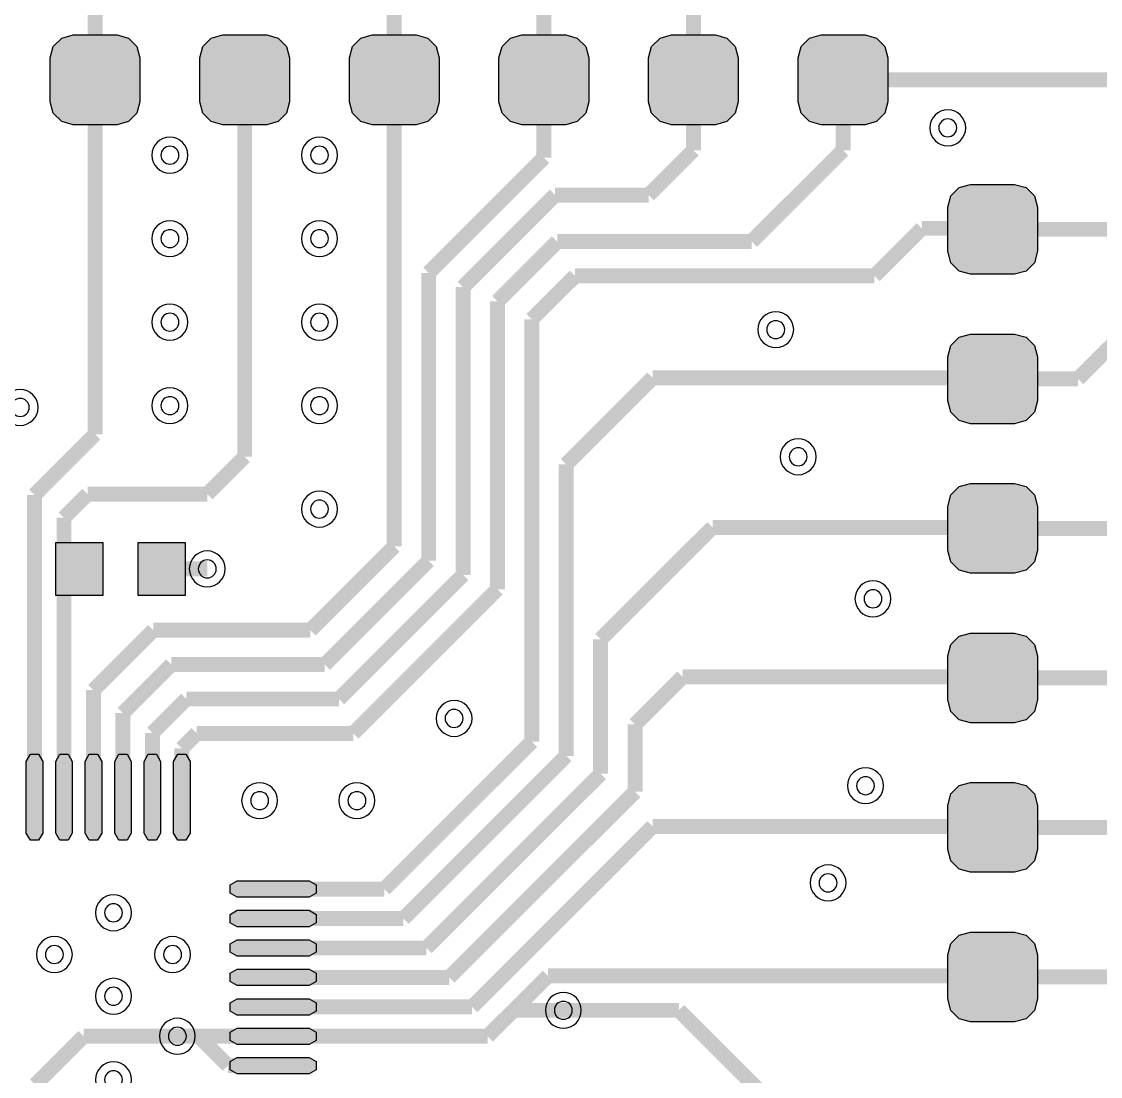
# Model space of a CAD drawing. Header units: millimetres. Extents: x -2 to 166, y 0 to 101.
# Drawn here: x 110.39 to 128.7, y 50.05 to 67.97 of the extents above; entities that cross this region are included whole.
import ezdxf

# ---------------------------------------------------------------- set-up
doc = ezdxf.new("R2010")
doc.units = ezdxf.units.MM
doc.header["$MEASUREMENT"] = 0
for name, color, linetype, true_color in [('Bottom-Layer', 7, 'Continuous', 0x0000ff), ('Hole-Layer', 7, 'Continuous', 0x222222), ('Multi-Layer', 7, 'Continuous', 0xc0c0c0), ('Top-Layer', 7, 'Continuous', 0xff0000)]:
    doc.layers.add(name, color=color, linetype=linetype, true_color=true_color)

msp = doc.modelspace()

# ---------------------------------------------------------------- hatches: boundary and pattern name
at = {"layer": 'Bottom-Layer'}
for points in [[(112.395, 67.356), (112.395, 66.609), (112.343, 66.414), (112.201, 66.272), (112.007, 66.22), (111.26, 66.22), (111.066, 66.272), (110.923, 66.414), (110.871, 66.609), (110.871, 67.356), (110.923, 67.55), (111.066, 67.692), (111.26, 67.744), (112.007, 67.744), (112.201, 67.692), (112.343, 67.55)], [(114.935, 67.356), (114.935, 66.609), (114.883, 66.414), (114.741, 66.272), (114.547, 66.22), (113.8, 66.22), (113.606, 66.272), (113.463, 66.414), (113.411, 66.609), (113.411, 67.356), (113.463, 67.55), (113.606, 67.692), (113.8, 67.744), (114.547, 67.744), (114.741, 67.692), (114.883, 67.55)], [(117.475, 67.356), (117.475, 66.609), (117.423, 66.414), (117.281, 66.272), (117.087, 66.22), (116.34, 66.22), (116.146, 66.272), (116.003, 66.414), (115.951, 66.609), (115.951, 67.356), (116.003, 67.55), (116.146, 67.692), (116.34, 67.744), (117.087, 67.744), (117.281, 67.692), (117.423, 67.55)], [(120.015, 67.356), (120.015, 66.609), (119.963, 66.414), (119.821, 66.272), (119.627, 66.22), (118.88, 66.22), (118.686, 66.272), (118.543, 66.414), (118.491, 66.609), (118.491, 67.356), (118.543, 67.55), (118.686, 67.692), (118.88, 67.744), (119.627, 67.744), (119.821, 67.692), (119.963, 67.55)], [(122.555, 67.356), (122.555, 66.609), (122.503, 66.414), (122.361, 66.272), (122.167, 66.22), (121.42, 66.22), (121.226, 66.272), (121.083, 66.414), (121.031, 66.609), (121.031, 67.356), (121.083, 67.55), (121.226, 67.692), (121.42, 67.744), (122.167, 67.744), (122.361, 67.692), (122.503, 67.55)], [(125.095, 67.356), (125.095, 66.609), (125.043, 66.414), (124.901, 66.272), (124.707, 66.22), (123.96, 66.22), (123.766, 66.272), (123.623, 66.414), (123.571, 66.609), (123.571, 67.356), (123.623, 67.55), (123.766, 67.692), (123.96, 67.744), (124.707, 67.744), (124.901, 67.692), (125.043, 67.55)], [(127.247, 63.68), (126.5, 63.68), (126.306, 63.732), (126.163, 63.874), (126.111, 64.069), (126.111, 64.816), (126.163, 65.01), (126.306, 65.152), (126.5, 65.204), (127.247, 65.204), (127.441, 65.152), (127.583, 65.01), (127.635, 64.816), (127.635, 64.069), (127.583, 63.874), (127.441, 63.732)], [(127.247, 61.14), (126.5, 61.14), (126.306, 61.192), (126.163, 61.334), (126.111, 61.529), (126.111, 62.276), (126.163, 62.47), (126.306, 62.612), (126.5, 62.664), (127.247, 62.664), (127.441, 62.612), (127.583, 62.47), (127.635, 62.276), (127.635, 61.529), (127.583, 61.334), (127.441, 61.192)], [(127.247, 58.6), (126.5, 58.6), (126.306, 58.652), (126.163, 58.794), (126.111, 58.989), (126.111, 59.736), (126.163, 59.93), (126.306, 60.072), (126.5, 60.124), (127.247, 60.124), (127.441, 60.072), (127.583, 59.93), (127.635, 59.736), (127.635, 58.989), (127.583, 58.794), (127.441, 58.652)], [(127.247, 56.06), (126.5, 56.06), (126.306, 56.112), (126.163, 56.254), (126.111, 56.449), (126.111, 57.196), (126.163, 57.39), (126.306, 57.532), (126.5, 57.584), (127.247, 57.584), (127.441, 57.532), (127.583, 57.39), (127.635, 57.196), (127.635, 56.449), (127.583, 56.254), (127.441, 56.112)], [(127.247, 53.52), (126.5, 53.52), (126.306, 53.572), (126.163, 53.714), (126.111, 53.909), (126.111, 54.656), (126.163, 54.85), (126.306, 54.992), (126.5, 55.044), (127.247, 55.044), (127.441, 54.992), (127.583, 54.85), (127.635, 54.656), (127.635, 53.909), (127.583, 53.714), (127.441, 53.572)], [(127.247, 50.98), (126.5, 50.98), (126.306, 51.032), (126.163, 51.174), (126.111, 51.369), (126.111, 52.116), (126.163, 52.31), (126.306, 52.452), (126.5, 52.504), (127.247, 52.504), (127.441, 52.452), (127.583, 52.31), (127.635, 52.116), (127.635, 51.369), (127.583, 51.174), (127.441, 51.032)]]:
    msp.add_hatch(color=256, dxfattribs=at).paths.add_polyline_path(points)
at = {"layer": 'Hole-Layer'}
for points in [[(111.108, 66.982, 1), (112.158, 66.982, 1)], [(111.108, 66.982, 1), (112.158, 66.982, 1)], [(113.648, 66.982, 1), (114.698, 66.982, 1)], [(113.648, 66.982, 1), (114.698, 66.982, 1)], [(116.188, 66.982, 1), (117.238, 66.982, 1)], [(116.188, 66.982, 1), (117.238, 66.982, 1)], [(118.728, 66.982, 1), (119.778, 66.982, 1)], [(118.728, 66.982, 1), (119.778, 66.982, 1)], [(121.268, 66.982, 1), (122.318, 66.982, 1)], [(121.268, 66.982, 1), (122.318, 66.982, 1)], [(123.808, 66.982, 1), (124.858, 66.982, 1)], [(123.808, 66.982, 1), (124.858, 66.982, 1)], [(126.348, 64.442, 1), (127.398, 64.442, 1)], [(126.348, 64.442, 1), (127.398, 64.442, 1)], [(126.348, 61.902, 1), (127.398, 61.902, 1)], [(126.348, 61.902, 1), (127.398, 61.902, 1)], [(126.348, 59.362, 1), (127.398, 59.362, 1)], [(126.348, 59.362, 1), (127.398, 59.362, 1)], [(126.348, 56.822, 1), (127.398, 56.822, 1)], [(126.348, 56.822, 1), (127.398, 56.822, 1)], [(126.348, 54.282, 1), (127.398, 54.282, 1)], [(126.348, 54.282, 1), (127.398, 54.282, 1)], [(126.348, 51.742, 1), (127.398, 51.742, 1)], [(126.348, 51.742, 1), (127.398, 51.742, 1)]]:
    msp.add_hatch(color=256, dxfattribs=at).paths.add_polyline_path(points)
at = {"layer": 'Multi-Layer'}
for points in [[(112.395, 67.356), (112.395, 66.609), (112.343, 66.414), (112.201, 66.272), (112.007, 66.22), (111.26, 66.22), (111.066, 66.272), (110.923, 66.414), (110.871, 66.609), (110.871, 67.356), (110.923, 67.55), (111.066, 67.692), (111.26, 67.744), (112.007, 67.744), (112.201, 67.692), (112.343, 67.55)], [(112.395, 67.356), (112.395, 66.609), (112.343, 66.414), (112.201, 66.272), (112.007, 66.22), (111.26, 66.22), (111.066, 66.272), (110.923, 66.414), (110.871, 66.609), (110.871, 67.356), (110.923, 67.55), (111.066, 67.692), (111.26, 67.744), (112.007, 67.744), (112.201, 67.692), (112.343, 67.55)], [(112.395, 67.356), (112.395, 66.609), (112.343, 66.414), (112.201, 66.272), (112.007, 66.22), (111.26, 66.22), (111.066, 66.272), (110.923, 66.414), (110.871, 66.609), (110.871, 67.356), (110.923, 67.55), (111.066, 67.692), (111.26, 67.744), (112.007, 67.744), (112.201, 67.692), (112.343, 67.55)], [(114.935, 67.356), (114.935, 66.609), (114.883, 66.414), (114.741, 66.272), (114.547, 66.22), (113.8, 66.22), (113.606, 66.272), (113.463, 66.414), (113.411, 66.609), (113.411, 67.356), (113.463, 67.55), (113.606, 67.692), (113.8, 67.744), (114.547, 67.744), (114.741, 67.692), (114.883, 67.55)], [(114.935, 67.356), (114.935, 66.609), (114.883, 66.414), (114.741, 66.272), (114.547, 66.22), (113.8, 66.22), (113.606, 66.272), (113.463, 66.414), (113.411, 66.609), (113.411, 67.356), (113.463, 67.55), (113.606, 67.692), (113.8, 67.744), (114.547, 67.744), (114.741, 67.692), (114.883, 67.55)], [(114.935, 67.356), (114.935, 66.609), (114.883, 66.414), (114.741, 66.272), (114.547, 66.22), (113.8, 66.22), (113.606, 66.272), (113.463, 66.414), (113.411, 66.609), (113.411, 67.356), (113.463, 67.55), (113.606, 67.692), (113.8, 67.744), (114.547, 67.744), (114.741, 67.692), (114.883, 67.55)], [(117.475, 67.356), (117.475, 66.609), (117.423, 66.414), (117.281, 66.272), (117.087, 66.22), (116.34, 66.22), (116.146, 66.272), (116.003, 66.414), (115.951, 66.609), (115.951, 67.356), (116.003, 67.55), (116.146, 67.692), (116.34, 67.744), (117.087, 67.744), (117.281, 67.692), (117.423, 67.55)], [(117.475, 67.356), (117.475, 66.609), (117.423, 66.414), (117.281, 66.272), (117.087, 66.22), (116.34, 66.22), (116.146, 66.272), (116.003, 66.414), (115.951, 66.609), (115.951, 67.356), (116.003, 67.55), (116.146, 67.692), (116.34, 67.744), (117.087, 67.744), (117.281, 67.692), (117.423, 67.55)], [(117.475, 67.356), (117.475, 66.609), (117.423, 66.414), (117.281, 66.272), (117.087, 66.22), (116.34, 66.22), (116.146, 66.272), (116.003, 66.414), (115.951, 66.609), (115.951, 67.356), (116.003, 67.55), (116.146, 67.692), (116.34, 67.744), (117.087, 67.744), (117.281, 67.692), (117.423, 67.55)], [(120.015, 67.356), (120.015, 66.609), (119.963, 66.414), (119.821, 66.272), (119.627, 66.22), (118.88, 66.22), (118.686, 66.272), (118.543, 66.414), (118.491, 66.609), (118.491, 67.356), (118.543, 67.55), (118.686, 67.692), (118.88, 67.744), (119.627, 67.744), (119.821, 67.692), (119.963, 67.55)], [(120.015, 67.356), (120.015, 66.609), (119.963, 66.414), (119.821, 66.272), (119.627, 66.22), (118.88, 66.22), (118.686, 66.272), (118.543, 66.414), (118.491, 66.609), (118.491, 67.356), (118.543, 67.55), (118.686, 67.692), (118.88, 67.744), (119.627, 67.744), (119.821, 67.692), (119.963, 67.55)], [(120.015, 67.356), (120.015, 66.609), (119.963, 66.414), (119.821, 66.272), (119.627, 66.22), (118.88, 66.22), (118.686, 66.272), (118.543, 66.414), (118.491, 66.609), (118.491, 67.356), (118.543, 67.55), (118.686, 67.692), (118.88, 67.744), (119.627, 67.744), (119.821, 67.692), (119.963, 67.55)], [(122.555, 67.356), (122.555, 66.609), (122.503, 66.414), (122.361, 66.272), (122.167, 66.22), (121.42, 66.22), (121.226, 66.272), (121.083, 66.414), (121.031, 66.609), (121.031, 67.356), (121.083, 67.55), (121.226, 67.692), (121.42, 67.744), (122.167, 67.744), (122.361, 67.692), (122.503, 67.55)], [(122.555, 67.356), (122.555, 66.609), (122.503, 66.414), (122.361, 66.272), (122.167, 66.22), (121.42, 66.22), (121.226, 66.272), (121.083, 66.414), (121.031, 66.609), (121.031, 67.356), (121.083, 67.55), (121.226, 67.692), (121.42, 67.744), (122.167, 67.744), (122.361, 67.692), (122.503, 67.55)], [(122.555, 67.356), (122.555, 66.609), (122.503, 66.414), (122.361, 66.272), (122.167, 66.22), (121.42, 66.22), (121.226, 66.272), (121.083, 66.414), (121.031, 66.609), (121.031, 67.356), (121.083, 67.55), (121.226, 67.692), (121.42, 67.744), (122.167, 67.744), (122.361, 67.692), (122.503, 67.55)], [(125.095, 67.356), (125.095, 66.609), (125.043, 66.414), (124.901, 66.272), (124.707, 66.22), (123.96, 66.22), (123.766, 66.272), (123.623, 66.414), (123.571, 66.609), (123.571, 67.356), (123.623, 67.55), (123.766, 67.692), (123.96, 67.744), (124.707, 67.744), (124.901, 67.692), (125.043, 67.55)], [(125.095, 67.356), (125.095, 66.609), (125.043, 66.414), (124.901, 66.272), (124.707, 66.22), (123.96, 66.22), (123.766, 66.272), (123.623, 66.414), (123.571, 66.609), (123.571, 67.356), (123.623, 67.55), (123.766, 67.692), (123.96, 67.744), (124.707, 67.744), (124.901, 67.692), (125.043, 67.55)], [(125.095, 67.356), (125.095, 66.609), (125.043, 66.414), (124.901, 66.272), (124.707, 66.22), (123.96, 66.22), (123.766, 66.272), (123.623, 66.414), (123.571, 66.609), (123.571, 67.356), (123.623, 67.55), (123.766, 67.692), (123.96, 67.744), (124.707, 67.744), (124.901, 67.692), (125.043, 67.55)], [(127.247, 63.68), (126.5, 63.68), (126.306, 63.732), (126.163, 63.874), (126.111, 64.069), (126.111, 64.816), (126.163, 65.01), (126.306, 65.152), (126.5, 65.204), (127.247, 65.204), (127.441, 65.152), (127.583, 65.01), (127.635, 64.816), (127.635, 64.069), (127.583, 63.874), (127.441, 63.732)], [(127.247, 63.68), (126.5, 63.68), (126.306, 63.732), (126.163, 63.874), (126.111, 64.069), (126.111, 64.816), (126.163, 65.01), (126.306, 65.152), (126.5, 65.204), (127.247, 65.204), (127.441, 65.152), (127.583, 65.01), (127.635, 64.816), (127.635, 64.069), (127.583, 63.874), (127.441, 63.732)], [(127.247, 63.68), (126.5, 63.68), (126.306, 63.732), (126.163, 63.874), (126.111, 64.069), (126.111, 64.816), (126.163, 65.01), (126.306, 65.152), (126.5, 65.204), (127.247, 65.204), (127.441, 65.152), (127.583, 65.01), (127.635, 64.816), (127.635, 64.069), (127.583, 63.874), (127.441, 63.732)], [(127.247, 61.14), (126.5, 61.14), (126.306, 61.192), (126.163, 61.334), (126.111, 61.529), (126.111, 62.276), (126.163, 62.47), (126.306, 62.612), (126.5, 62.664), (127.247, 62.664), (127.441, 62.612), (127.583, 62.47), (127.635, 62.276), (127.635, 61.529), (127.583, 61.334), (127.441, 61.192)], [(127.247, 61.14), (126.5, 61.14), (126.306, 61.192), (126.163, 61.334), (126.111, 61.529), (126.111, 62.276), (126.163, 62.47), (126.306, 62.612), (126.5, 62.664), (127.247, 62.664), (127.441, 62.612), (127.583, 62.47), (127.635, 62.276), (127.635, 61.529), (127.583, 61.334), (127.441, 61.192)], [(127.247, 61.14), (126.5, 61.14), (126.306, 61.192), (126.163, 61.334), (126.111, 61.529), (126.111, 62.276), (126.163, 62.47), (126.306, 62.612), (126.5, 62.664), (127.247, 62.664), (127.441, 62.612), (127.583, 62.47), (127.635, 62.276), (127.635, 61.529), (127.583, 61.334), (127.441, 61.192)], [(127.247, 58.6), (126.5, 58.6), (126.306, 58.652), (126.163, 58.794), (126.111, 58.989), (126.111, 59.736), (126.163, 59.93), (126.306, 60.072), (126.5, 60.124), (127.247, 60.124), (127.441, 60.072), (127.583, 59.93), (127.635, 59.736), (127.635, 58.989), (127.583, 58.794), (127.441, 58.652)], [(127.247, 58.6), (126.5, 58.6), (126.306, 58.652), (126.163, 58.794), (126.111, 58.989), (126.111, 59.736), (126.163, 59.93), (126.306, 60.072), (126.5, 60.124), (127.247, 60.124), (127.441, 60.072), (127.583, 59.93), (127.635, 59.736), (127.635, 58.989), (127.583, 58.794), (127.441, 58.652)], [(127.247, 58.6), (126.5, 58.6), (126.306, 58.652), (126.163, 58.794), (126.111, 58.989), (126.111, 59.736), (126.163, 59.93), (126.306, 60.072), (126.5, 60.124), (127.247, 60.124), (127.441, 60.072), (127.583, 59.93), (127.635, 59.736), (127.635, 58.989), (127.583, 58.794), (127.441, 58.652)], [(127.247, 56.06), (126.5, 56.06), (126.306, 56.112), (126.163, 56.254), (126.111, 56.449), (126.111, 57.196), (126.163, 57.39), (126.306, 57.532), (126.5, 57.584), (127.247, 57.584), (127.441, 57.532), (127.583, 57.39), (127.635, 57.196), (127.635, 56.449), (127.583, 56.254), (127.441, 56.112)], [(127.247, 56.06), (126.5, 56.06), (126.306, 56.112), (126.163, 56.254), (126.111, 56.449), (126.111, 57.196), (126.163, 57.39), (126.306, 57.532), (126.5, 57.584), (127.247, 57.584), (127.441, 57.532), (127.583, 57.39), (127.635, 57.196), (127.635, 56.449), (127.583, 56.254), (127.441, 56.112)], [(127.247, 56.06), (126.5, 56.06), (126.306, 56.112), (126.163, 56.254), (126.111, 56.449), (126.111, 57.196), (126.163, 57.39), (126.306, 57.532), (126.5, 57.584), (127.247, 57.584), (127.441, 57.532), (127.583, 57.39), (127.635, 57.196), (127.635, 56.449), (127.583, 56.254), (127.441, 56.112)], [(127.247, 53.52), (126.5, 53.52), (126.306, 53.572), (126.163, 53.714), (126.111, 53.909), (126.111, 54.656), (126.163, 54.85), (126.306, 54.992), (126.5, 55.044), (127.247, 55.044), (127.441, 54.992), (127.583, 54.85), (127.635, 54.656), (127.635, 53.909), (127.583, 53.714), (127.441, 53.572)], [(127.247, 53.52), (126.5, 53.52), (126.306, 53.572), (126.163, 53.714), (126.111, 53.909), (126.111, 54.656), (126.163, 54.85), (126.306, 54.992), (126.5, 55.044), (127.247, 55.044), (127.441, 54.992), (127.583, 54.85), (127.635, 54.656), (127.635, 53.909), (127.583, 53.714), (127.441, 53.572)], [(127.247, 53.52), (126.5, 53.52), (126.306, 53.572), (126.163, 53.714), (126.111, 53.909), (126.111, 54.656), (126.163, 54.85), (126.306, 54.992), (126.5, 55.044), (127.247, 55.044), (127.441, 54.992), (127.583, 54.85), (127.635, 54.656), (127.635, 53.909), (127.583, 53.714), (127.441, 53.572)], [(127.247, 50.98), (126.5, 50.98), (126.306, 51.032), (126.163, 51.174), (126.111, 51.369), (126.111, 52.116), (126.163, 52.31), (126.306, 52.452), (126.5, 52.504), (127.247, 52.504), (127.441, 52.452), (127.583, 52.31), (127.635, 52.116), (127.635, 51.369), (127.583, 51.174), (127.441, 51.032)], [(127.247, 50.98), (126.5, 50.98), (126.306, 51.032), (126.163, 51.174), (126.111, 51.369), (126.111, 52.116), (126.163, 52.31), (126.306, 52.452), (126.5, 52.504), (127.247, 52.504), (127.441, 52.452), (127.583, 52.31), (127.635, 52.116), (127.635, 51.369), (127.583, 51.174), (127.441, 51.032)], [(127.247, 50.98), (126.5, 50.98), (126.306, 51.032), (126.163, 51.174), (126.111, 51.369), (126.111, 52.116), (126.163, 52.31), (126.306, 52.452), (126.5, 52.504), (127.247, 52.504), (127.441, 52.452), (127.583, 52.31), (127.635, 52.116), (127.635, 51.369), (127.583, 51.174), (127.441, 51.032)]]:
    msp.add_hatch(color=256, dxfattribs=at).paths.add_polyline_path(points)
at = {"layer": 'Top-Layer'}
for points in [[(112.395, 67.356), (112.395, 66.609), (112.343, 66.414), (112.201, 66.272), (112.007, 66.22), (111.26, 66.22), (111.066, 66.272), (110.923, 66.414), (110.871, 66.609), (110.871, 67.356), (110.923, 67.55), (111.066, 67.692), (111.26, 67.744), (112.007, 67.744), (112.201, 67.692), (112.343, 67.55)], [(114.935, 67.356), (114.935, 66.609), (114.883, 66.414), (114.741, 66.272), (114.547, 66.22), (113.8, 66.22), (113.606, 66.272), (113.463, 66.414), (113.411, 66.609), (113.411, 67.356), (113.463, 67.55), (113.606, 67.692), (113.8, 67.744), (114.547, 67.744), (114.741, 67.692), (114.883, 67.55)], [(117.475, 67.356), (117.475, 66.609), (117.423, 66.414), (117.281, 66.272), (117.087, 66.22), (116.34, 66.22), (116.146, 66.272), (116.003, 66.414), (115.951, 66.609), (115.951, 67.356), (116.003, 67.55), (116.146, 67.692), (116.34, 67.744), (117.087, 67.744), (117.281, 67.692), (117.423, 67.55)], [(120.015, 67.356), (120.015, 66.609), (119.963, 66.414), (119.821, 66.272), (119.627, 66.22), (118.88, 66.22), (118.686, 66.272), (118.543, 66.414), (118.491, 66.609), (118.491, 67.356), (118.543, 67.55), (118.686, 67.692), (118.88, 67.744), (119.627, 67.744), (119.821, 67.692), (119.963, 67.55)], [(122.555, 67.356), (122.555, 66.609), (122.503, 66.414), (122.361, 66.272), (122.167, 66.22), (121.42, 66.22), (121.226, 66.272), (121.083, 66.414), (121.031, 66.609), (121.031, 67.356), (121.083, 67.55), (121.226, 67.692), (121.42, 67.744), (122.167, 67.744), (122.361, 67.692), (122.503, 67.55)], [(125.095, 67.356), (125.095, 66.609), (125.043, 66.414), (124.901, 66.272), (124.707, 66.22), (123.96, 66.22), (123.766, 66.272), (123.623, 66.414), (123.571, 66.609), (123.571, 67.356), (123.623, 67.55), (123.766, 67.692), (123.96, 67.744), (124.707, 67.744), (124.901, 67.692), (125.043, 67.55)], [(127.247, 63.68), (126.5, 63.68), (126.306, 63.732), (126.163, 63.874), (126.111, 64.069), (126.111, 64.816), (126.163, 65.01), (126.306, 65.152), (126.5, 65.204), (127.247, 65.204), (127.441, 65.152), (127.583, 65.01), (127.635, 64.816), (127.635, 64.069), (127.583, 63.874), (127.441, 63.732)], [(127.247, 61.14), (126.5, 61.14), (126.306, 61.192), (126.163, 61.334), (126.111, 61.529), (126.111, 62.276), (126.163, 62.47), (126.306, 62.612), (126.5, 62.664), (127.247, 62.664), (127.441, 62.612), (127.583, 62.47), (127.635, 62.276), (127.635, 61.529), (127.583, 61.334), (127.441, 61.192)], [(127.247, 58.6), (126.5, 58.6), (126.306, 58.652), (126.163, 58.794), (126.111, 58.989), (126.111, 59.736), (126.163, 59.93), (126.306, 60.072), (126.5, 60.124), (127.247, 60.124), (127.441, 60.072), (127.583, 59.93), (127.635, 59.736), (127.635, 58.989), (127.583, 58.794), (127.441, 58.652)], [(111.765, 59.124), (111.765, 58.224), (110.965, 58.224), (110.965, 59.124)], [(113.165, 59.124), (113.165, 58.224), (112.365, 58.224), (112.365, 59.124)], [(127.247, 56.06), (126.5, 56.06), (126.306, 56.112), (126.163, 56.254), (126.111, 56.449), (126.111, 57.196), (126.163, 57.39), (126.306, 57.532), (126.5, 57.584), (127.247, 57.584), (127.441, 57.532), (127.583, 57.39), (127.635, 57.196), (127.635, 56.449), (127.583, 56.254), (127.441, 56.112)], [(110.465, 55.404), (110.535, 55.525), (110.675, 55.525), (110.745, 55.404), (110.745, 54.184), (110.675, 54.063), (110.535, 54.063), (110.465, 54.184)], [(110.965, 55.404), (111.035, 55.525), (111.175, 55.525), (111.245, 55.404), (111.245, 54.184), (111.175, 54.063), (111.035, 54.063), (110.965, 54.184)], [(111.465, 55.404), (111.535, 55.525), (111.675, 55.525), (111.745, 55.404), (111.745, 54.184), (111.675, 54.063), (111.535, 54.063), (111.465, 54.184)], [(111.966, 55.404), (112.036, 55.525), (112.176, 55.525), (112.246, 55.404), (112.246, 54.184), (112.176, 54.063), (112.036, 54.063), (111.966, 54.184)], [(112.466, 55.404), (112.536, 55.525), (112.676, 55.525), (112.746, 55.404), (112.746, 54.184), (112.676, 54.063), (112.536, 54.063), (112.466, 54.184)], [(112.966, 55.404), (113.036, 55.525), (113.176, 55.525), (113.246, 55.404), (113.246, 54.184), (113.176, 54.063), (113.036, 54.063), (112.966, 54.184)], [(127.247, 53.52), (126.5, 53.52), (126.306, 53.572), (126.163, 53.714), (126.111, 53.909), (126.111, 54.656), (126.163, 54.85), (126.306, 54.992), (126.5, 55.044), (127.247, 55.044), (127.441, 54.992), (127.583, 54.85), (127.635, 54.656), (127.635, 53.909), (127.583, 53.714), (127.441, 53.572)], [(115.266, 53.375), (115.387, 53.305), (115.387, 53.165), (115.266, 53.095), (114.046, 53.095), (113.925, 53.165), (113.925, 53.305), (114.046, 53.375)], [(115.266, 52.874), (115.387, 52.804), (115.387, 52.664), (115.266, 52.594), (114.046, 52.594), (113.925, 52.664), (113.925, 52.804), (114.046, 52.874)], [(127.247, 50.98), (126.5, 50.98), (126.306, 51.032), (126.163, 51.174), (126.111, 51.369), (126.111, 52.116), (126.163, 52.31), (126.306, 52.452), (126.5, 52.504), (127.247, 52.504), (127.441, 52.452), (127.583, 52.31), (127.635, 52.116), (127.635, 51.369), (127.583, 51.174), (127.441, 51.032)], [(115.266, 52.374), (115.387, 52.304), (115.387, 52.164), (115.266, 52.094), (114.046, 52.094), (113.925, 52.164), (113.925, 52.304), (114.046, 52.374)], [(115.266, 51.874), (115.387, 51.804), (115.387, 51.664), (115.266, 51.594), (114.046, 51.594), (113.925, 51.664), (113.925, 51.804), (114.046, 51.874)], [(115.266, 51.373), (115.387, 51.303), (115.387, 51.163), (115.266, 51.093), (114.046, 51.093), (113.925, 51.163), (113.925, 51.303), (114.046, 51.373)], [(115.266, 50.873), (115.387, 50.803), (115.387, 50.663), (115.266, 50.593), (114.046, 50.593), (113.925, 50.663), (113.925, 50.803), (114.046, 50.873)], [(115.266, 50.375), (115.387, 50.305), (115.387, 50.165), (115.266, 50.095), (114.046, 50.095), (113.925, 50.165), (113.925, 50.305), (114.046, 50.375)]]:
    msp.add_hatch(color=256, dxfattribs=at).paths.add_polyline_path(points)

# ---------------------------------------------------------------- linework, layer by layer
at = {"layer": 'Bottom-Layer'}
for points in [[(112.395, 67.356), (112.395, 66.609), (112.343, 66.414), (112.201, 66.272), (112.007, 66.22), (111.26, 66.22), (111.066, 66.272), (110.923, 66.414), (110.871, 66.609), (110.871, 67.356), (110.923, 67.55), (111.066, 67.692), (111.26, 67.744), (112.007, 67.744), (112.201, 67.692), (112.343, 67.55)], [(114.935, 67.356), (114.935, 66.609), (114.883, 66.414), (114.741, 66.272), (114.547, 66.22), (113.8, 66.22), (113.606, 66.272), (113.463, 66.414), (113.411, 66.609), (113.411, 67.356), (113.463, 67.55), (113.606, 67.692), (113.8, 67.744), (114.547, 67.744), (114.741, 67.692), (114.883, 67.55)], [(117.475, 67.356), (117.475, 66.609), (117.423, 66.414), (117.281, 66.272), (117.087, 66.22), (116.34, 66.22), (116.146, 66.272), (116.003, 66.414), (115.951, 66.609), (115.951, 67.356), (116.003, 67.55), (116.146, 67.692), (116.34, 67.744), (117.087, 67.744), (117.281, 67.692), (117.423, 67.55)], [(120.015, 67.356), (120.015, 66.609), (119.963, 66.414), (119.821, 66.272), (119.627, 66.22), (118.88, 66.22), (118.686, 66.272), (118.543, 66.414), (118.491, 66.609), (118.491, 67.356), (118.543, 67.55), (118.686, 67.692), (118.88, 67.744), (119.627, 67.744), (119.821, 67.692), (119.963, 67.55)], [(122.555, 67.356), (122.555, 66.609), (122.503, 66.414), (122.361, 66.272), (122.167, 66.22), (121.42, 66.22), (121.226, 66.272), (121.083, 66.414), (121.031, 66.609), (121.031, 67.356), (121.083, 67.55), (121.226, 67.692), (121.42, 67.744), (122.167, 67.744), (122.361, 67.692), (122.503, 67.55)], [(125.095, 67.356), (125.095, 66.609), (125.043, 66.414), (124.901, 66.272), (124.707, 66.22), (123.96, 66.22), (123.766, 66.272), (123.623, 66.414), (123.571, 66.609), (123.571, 67.356), (123.623, 67.55), (123.766, 67.692), (123.96, 67.744), (124.707, 67.744), (124.901, 67.692), (125.043, 67.55)], [(127.247, 63.68), (126.5, 63.68), (126.306, 63.732), (126.163, 63.874), (126.111, 64.069), (126.111, 64.816), (126.163, 65.01), (126.306, 65.152), (126.5, 65.204), (127.247, 65.204), (127.441, 65.152), (127.583, 65.01), (127.635, 64.816), (127.635, 64.069), (127.583, 63.874), (127.441, 63.732)], [(127.247, 61.14), (126.5, 61.14), (126.306, 61.192), (126.163, 61.334), (126.111, 61.529), (126.111, 62.276), (126.163, 62.47), (126.306, 62.612), (126.5, 62.664), (127.247, 62.664), (127.441, 62.612), (127.583, 62.47), (127.635, 62.276), (127.635, 61.529), (127.583, 61.334), (127.441, 61.192)], [(127.247, 58.6), (126.5, 58.6), (126.306, 58.652), (126.163, 58.794), (126.111, 58.989), (126.111, 59.736), (126.163, 59.93), (126.306, 60.072), (126.5, 60.124), (127.247, 60.124), (127.441, 60.072), (127.583, 59.93), (127.635, 59.736), (127.635, 58.989), (127.583, 58.794), (127.441, 58.652)], [(127.247, 56.06), (126.5, 56.06), (126.306, 56.112), (126.163, 56.254), (126.111, 56.449), (126.111, 57.196), (126.163, 57.39), (126.306, 57.532), (126.5, 57.584), (127.247, 57.584), (127.441, 57.532), (127.583, 57.39), (127.635, 57.196), (127.635, 56.449), (127.583, 56.254), (127.441, 56.112)], [(127.247, 53.52), (126.5, 53.52), (126.306, 53.572), (126.163, 53.714), (126.111, 53.909), (126.111, 54.656), (126.163, 54.85), (126.306, 54.992), (126.5, 55.044), (127.247, 55.044), (127.441, 54.992), (127.583, 54.85), (127.635, 54.656), (127.635, 53.909), (127.583, 53.714), (127.441, 53.572)], [(127.247, 50.98), (126.5, 50.98), (126.306, 51.032), (126.163, 51.174), (126.111, 51.369), (126.111, 52.116), (126.163, 52.31), (126.306, 52.452), (126.5, 52.504), (127.247, 52.504), (127.441, 52.452), (127.583, 52.31), (127.635, 52.116), (127.635, 51.369), (127.583, 51.174), (127.441, 51.032)]]:
    msp.add_lwpolyline(points, close=True, dxfattribs=at)
at = {"layer": 'Bottom-Layer', "const_width": 0.254}
for points in [[(124.333, 66.982), (130.911, 66.982)], [(126.873, 64.442), (131.495, 64.442)], [(118.299, 50.735), (118.739, 51.175)], [(118.739, 51.175), (119.584, 51.175)], [(111.441, 50.735), (110.617, 49.911)], [(113.03, 50.735), (111.441, 50.735)], [(113.03, 50.735), (118.299, 50.735)]]:
    msp.add_lwpolyline(points, dxfattribs=at)
at = {"layer": 'Hole-Layer'}
for points in [[(125.959, 66.167, 1), (126.264, 66.167, 1)], [(112.751, 65.702, 1), (113.056, 65.702, 1)], [(115.291, 65.702, 1), (115.596, 65.702, 1)], [(112.751, 64.284, 1), (113.056, 64.284, 1)], [(115.291, 64.284, 1), (115.596, 64.284, 1)], [(112.751, 62.865, 1), (113.056, 62.865, 1)], [(115.291, 62.865, 1), (115.596, 62.865, 1)], [(123.038, 62.738, 1), (123.343, 62.738, 1)], [(110.211, 61.417, 1), (110.516, 61.417, 1)], [(112.751, 61.447, 1), (113.056, 61.447, 1)], [(115.291, 61.447, 1), (115.596, 61.447, 1)], [(123.419, 60.579, 1), (123.724, 60.579, 1)], [(115.291, 59.69, 1), (115.596, 59.69, 1)], [(113.386, 58.674, 1), (113.691, 58.674, 1)], [(124.689, 58.166, 1), (124.994, 58.166, 1)], [(117.577, 56.134, 1), (117.882, 56.134, 1)], [(124.562, 54.991, 1), (124.867, 54.991, 1)], [(114.275, 54.737, 1), (114.58, 54.737, 1)], [(115.926, 54.737, 1), (116.231, 54.737, 1)], [(123.927, 53.34, 1), (124.232, 53.34, 1)], [(111.793, 52.832, 1), (112.098, 52.832, 1)], [(110.79, 52.123, 1), (111.095, 52.123, 1)], [(112.796, 52.123, 1), (113.101, 52.123, 1)], [(111.793, 51.414, 1), (112.098, 51.414, 1)], [(119.431, 51.175, 1), (119.736, 51.175, 1)], [(112.878, 50.735, 1), (113.183, 50.735, 1)], [(111.793, 49.995, 1), (112.098, 49.995, 1)]]:
    msp.add_lwpolyline(points, format="xyb", close=True, dxfattribs=at)
at = {"layer": 'Multi-Layer'}
for points in [[(112.395, 67.356), (112.395, 66.609), (112.343, 66.414), (112.201, 66.272), (112.007, 66.22), (111.26, 66.22), (111.066, 66.272), (110.923, 66.414), (110.871, 66.609), (110.871, 67.356), (110.923, 67.55), (111.066, 67.692), (111.26, 67.744), (112.007, 67.744), (112.201, 67.692), (112.343, 67.55)], [(112.395, 67.356), (112.395, 66.609), (112.343, 66.414), (112.201, 66.272), (112.007, 66.22), (111.26, 66.22), (111.066, 66.272), (110.923, 66.414), (110.871, 66.609), (110.871, 67.356), (110.923, 67.55), (111.066, 67.692), (111.26, 67.744), (112.007, 67.744), (112.201, 67.692), (112.343, 67.55)], [(112.395, 67.356), (112.395, 66.609), (112.343, 66.414), (112.201, 66.272), (112.007, 66.22), (111.26, 66.22), (111.066, 66.272), (110.923, 66.414), (110.871, 66.609), (110.871, 67.356), (110.923, 67.55), (111.066, 67.692), (111.26, 67.744), (112.007, 67.744), (112.201, 67.692), (112.343, 67.55)], [(114.935, 67.356), (114.935, 66.609), (114.883, 66.414), (114.741, 66.272), (114.547, 66.22), (113.8, 66.22), (113.606, 66.272), (113.463, 66.414), (113.411, 66.609), (113.411, 67.356), (113.463, 67.55), (113.606, 67.692), (113.8, 67.744), (114.547, 67.744), (114.741, 67.692), (114.883, 67.55)], [(114.935, 67.356), (114.935, 66.609), (114.883, 66.414), (114.741, 66.272), (114.547, 66.22), (113.8, 66.22), (113.606, 66.272), (113.463, 66.414), (113.411, 66.609), (113.411, 67.356), (113.463, 67.55), (113.606, 67.692), (113.8, 67.744), (114.547, 67.744), (114.741, 67.692), (114.883, 67.55)], [(114.935, 67.356), (114.935, 66.609), (114.883, 66.414), (114.741, 66.272), (114.547, 66.22), (113.8, 66.22), (113.606, 66.272), (113.463, 66.414), (113.411, 66.609), (113.411, 67.356), (113.463, 67.55), (113.606, 67.692), (113.8, 67.744), (114.547, 67.744), (114.741, 67.692), (114.883, 67.55)], [(117.475, 67.356), (117.475, 66.609), (117.423, 66.414), (117.281, 66.272), (117.087, 66.22), (116.34, 66.22), (116.146, 66.272), (116.003, 66.414), (115.951, 66.609), (115.951, 67.356), (116.003, 67.55), (116.146, 67.692), (116.34, 67.744), (117.087, 67.744), (117.281, 67.692), (117.423, 67.55)], [(117.475, 67.356), (117.475, 66.609), (117.423, 66.414), (117.281, 66.272), (117.087, 66.22), (116.34, 66.22), (116.146, 66.272), (116.003, 66.414), (115.951, 66.609), (115.951, 67.356), (116.003, 67.55), (116.146, 67.692), (116.34, 67.744), (117.087, 67.744), (117.281, 67.692), (117.423, 67.55)], [(117.475, 67.356), (117.475, 66.609), (117.423, 66.414), (117.281, 66.272), (117.087, 66.22), (116.34, 66.22), (116.146, 66.272), (116.003, 66.414), (115.951, 66.609), (115.951, 67.356), (116.003, 67.55), (116.146, 67.692), (116.34, 67.744), (117.087, 67.744), (117.281, 67.692), (117.423, 67.55)], [(120.015, 67.356), (120.015, 66.609), (119.963, 66.414), (119.821, 66.272), (119.627, 66.22), (118.88, 66.22), (118.686, 66.272), (118.543, 66.414), (118.491, 66.609), (118.491, 67.356), (118.543, 67.55), (118.686, 67.692), (118.88, 67.744), (119.627, 67.744), (119.821, 67.692), (119.963, 67.55)], [(120.015, 67.356), (120.015, 66.609), (119.963, 66.414), (119.821, 66.272), (119.627, 66.22), (118.88, 66.22), (118.686, 66.272), (118.543, 66.414), (118.491, 66.609), (118.491, 67.356), (118.543, 67.55), (118.686, 67.692), (118.88, 67.744), (119.627, 67.744), (119.821, 67.692), (119.963, 67.55)], [(120.015, 67.356), (120.015, 66.609), (119.963, 66.414), (119.821, 66.272), (119.627, 66.22), (118.88, 66.22), (118.686, 66.272), (118.543, 66.414), (118.491, 66.609), (118.491, 67.356), (118.543, 67.55), (118.686, 67.692), (118.88, 67.744), (119.627, 67.744), (119.821, 67.692), (119.963, 67.55)], [(122.555, 67.356), (122.555, 66.609), (122.503, 66.414), (122.361, 66.272), (122.167, 66.22), (121.42, 66.22), (121.226, 66.272), (121.083, 66.414), (121.031, 66.609), (121.031, 67.356), (121.083, 67.55), (121.226, 67.692), (121.42, 67.744), (122.167, 67.744), (122.361, 67.692), (122.503, 67.55)], [(122.555, 67.356), (122.555, 66.609), (122.503, 66.414), (122.361, 66.272), (122.167, 66.22), (121.42, 66.22), (121.226, 66.272), (121.083, 66.414), (121.031, 66.609), (121.031, 67.356), (121.083, 67.55), (121.226, 67.692), (121.42, 67.744), (122.167, 67.744), (122.361, 67.692), (122.503, 67.55)], [(122.555, 67.356), (122.555, 66.609), (122.503, 66.414), (122.361, 66.272), (122.167, 66.22), (121.42, 66.22), (121.226, 66.272), (121.083, 66.414), (121.031, 66.609), (121.031, 67.356), (121.083, 67.55), (121.226, 67.692), (121.42, 67.744), (122.167, 67.744), (122.361, 67.692), (122.503, 67.55)], [(125.095, 67.356), (125.095, 66.609), (125.043, 66.414), (124.901, 66.272), (124.707, 66.22), (123.96, 66.22), (123.766, 66.272), (123.623, 66.414), (123.571, 66.609), (123.571, 67.356), (123.623, 67.55), (123.766, 67.692), (123.96, 67.744), (124.707, 67.744), (124.901, 67.692), (125.043, 67.55)], [(125.095, 67.356), (125.095, 66.609), (125.043, 66.414), (124.901, 66.272), (124.707, 66.22), (123.96, 66.22), (123.766, 66.272), (123.623, 66.414), (123.571, 66.609), (123.571, 67.356), (123.623, 67.55), (123.766, 67.692), (123.96, 67.744), (124.707, 67.744), (124.901, 67.692), (125.043, 67.55)], [(125.095, 67.356), (125.095, 66.609), (125.043, 66.414), (124.901, 66.272), (124.707, 66.22), (123.96, 66.22), (123.766, 66.272), (123.623, 66.414), (123.571, 66.609), (123.571, 67.356), (123.623, 67.55), (123.766, 67.692), (123.96, 67.744), (124.707, 67.744), (124.901, 67.692), (125.043, 67.55)], [(127.247, 63.68), (126.5, 63.68), (126.306, 63.732), (126.163, 63.874), (126.111, 64.069), (126.111, 64.816), (126.163, 65.01), (126.306, 65.152), (126.5, 65.204), (127.247, 65.204), (127.441, 65.152), (127.583, 65.01), (127.635, 64.816), (127.635, 64.069), (127.583, 63.874), (127.441, 63.732)], [(127.247, 63.68), (126.5, 63.68), (126.306, 63.732), (126.163, 63.874), (126.111, 64.069), (126.111, 64.816), (126.163, 65.01), (126.306, 65.152), (126.5, 65.204), (127.247, 65.204), (127.441, 65.152), (127.583, 65.01), (127.635, 64.816), (127.635, 64.069), (127.583, 63.874), (127.441, 63.732)], [(127.247, 63.68), (126.5, 63.68), (126.306, 63.732), (126.163, 63.874), (126.111, 64.069), (126.111, 64.816), (126.163, 65.01), (126.306, 65.152), (126.5, 65.204), (127.247, 65.204), (127.441, 65.152), (127.583, 65.01), (127.635, 64.816), (127.635, 64.069), (127.583, 63.874), (127.441, 63.732)], [(127.247, 61.14), (126.5, 61.14), (126.306, 61.192), (126.163, 61.334), (126.111, 61.529), (126.111, 62.276), (126.163, 62.47), (126.306, 62.612), (126.5, 62.664), (127.247, 62.664), (127.441, 62.612), (127.583, 62.47), (127.635, 62.276), (127.635, 61.529), (127.583, 61.334), (127.441, 61.192)], [(127.247, 61.14), (126.5, 61.14), (126.306, 61.192), (126.163, 61.334), (126.111, 61.529), (126.111, 62.276), (126.163, 62.47), (126.306, 62.612), (126.5, 62.664), (127.247, 62.664), (127.441, 62.612), (127.583, 62.47), (127.635, 62.276), (127.635, 61.529), (127.583, 61.334), (127.441, 61.192)], [(127.247, 61.14), (126.5, 61.14), (126.306, 61.192), (126.163, 61.334), (126.111, 61.529), (126.111, 62.276), (126.163, 62.47), (126.306, 62.612), (126.5, 62.664), (127.247, 62.664), (127.441, 62.612), (127.583, 62.47), (127.635, 62.276), (127.635, 61.529), (127.583, 61.334), (127.441, 61.192)], [(127.247, 58.6), (126.5, 58.6), (126.306, 58.652), (126.163, 58.794), (126.111, 58.989), (126.111, 59.736), (126.163, 59.93), (126.306, 60.072), (126.5, 60.124), (127.247, 60.124), (127.441, 60.072), (127.583, 59.93), (127.635, 59.736), (127.635, 58.989), (127.583, 58.794), (127.441, 58.652)], [(127.247, 58.6), (126.5, 58.6), (126.306, 58.652), (126.163, 58.794), (126.111, 58.989), (126.111, 59.736), (126.163, 59.93), (126.306, 60.072), (126.5, 60.124), (127.247, 60.124), (127.441, 60.072), (127.583, 59.93), (127.635, 59.736), (127.635, 58.989), (127.583, 58.794), (127.441, 58.652)], [(127.247, 58.6), (126.5, 58.6), (126.306, 58.652), (126.163, 58.794), (126.111, 58.989), (126.111, 59.736), (126.163, 59.93), (126.306, 60.072), (126.5, 60.124), (127.247, 60.124), (127.441, 60.072), (127.583, 59.93), (127.635, 59.736), (127.635, 58.989), (127.583, 58.794), (127.441, 58.652)], [(127.247, 56.06), (126.5, 56.06), (126.306, 56.112), (126.163, 56.254), (126.111, 56.449), (126.111, 57.196), (126.163, 57.39), (126.306, 57.532), (126.5, 57.584), (127.247, 57.584), (127.441, 57.532), (127.583, 57.39), (127.635, 57.196), (127.635, 56.449), (127.583, 56.254), (127.441, 56.112)], [(127.247, 56.06), (126.5, 56.06), (126.306, 56.112), (126.163, 56.254), (126.111, 56.449), (126.111, 57.196), (126.163, 57.39), (126.306, 57.532), (126.5, 57.584), (127.247, 57.584), (127.441, 57.532), (127.583, 57.39), (127.635, 57.196), (127.635, 56.449), (127.583, 56.254), (127.441, 56.112)], [(127.247, 56.06), (126.5, 56.06), (126.306, 56.112), (126.163, 56.254), (126.111, 56.449), (126.111, 57.196), (126.163, 57.39), (126.306, 57.532), (126.5, 57.584), (127.247, 57.584), (127.441, 57.532), (127.583, 57.39), (127.635, 57.196), (127.635, 56.449), (127.583, 56.254), (127.441, 56.112)], [(127.247, 53.52), (126.5, 53.52), (126.306, 53.572), (126.163, 53.714), (126.111, 53.909), (126.111, 54.656), (126.163, 54.85), (126.306, 54.992), (126.5, 55.044), (127.247, 55.044), (127.441, 54.992), (127.583, 54.85), (127.635, 54.656), (127.635, 53.909), (127.583, 53.714), (127.441, 53.572)], [(127.247, 53.52), (126.5, 53.52), (126.306, 53.572), (126.163, 53.714), (126.111, 53.909), (126.111, 54.656), (126.163, 54.85), (126.306, 54.992), (126.5, 55.044), (127.247, 55.044), (127.441, 54.992), (127.583, 54.85), (127.635, 54.656), (127.635, 53.909), (127.583, 53.714), (127.441, 53.572)], [(127.247, 53.52), (126.5, 53.52), (126.306, 53.572), (126.163, 53.714), (126.111, 53.909), (126.111, 54.656), (126.163, 54.85), (126.306, 54.992), (126.5, 55.044), (127.247, 55.044), (127.441, 54.992), (127.583, 54.85), (127.635, 54.656), (127.635, 53.909), (127.583, 53.714), (127.441, 53.572)], [(127.247, 50.98), (126.5, 50.98), (126.306, 51.032), (126.163, 51.174), (126.111, 51.369), (126.111, 52.116), (126.163, 52.31), (126.306, 52.452), (126.5, 52.504), (127.247, 52.504), (127.441, 52.452), (127.583, 52.31), (127.635, 52.116), (127.635, 51.369), (127.583, 51.174), (127.441, 51.032)], [(127.247, 50.98), (126.5, 50.98), (126.306, 51.032), (126.163, 51.174), (126.111, 51.369), (126.111, 52.116), (126.163, 52.31), (126.306, 52.452), (126.5, 52.504), (127.247, 52.504), (127.441, 52.452), (127.583, 52.31), (127.635, 52.116), (127.635, 51.369), (127.583, 51.174), (127.441, 51.032)], [(127.247, 50.98), (126.5, 50.98), (126.306, 51.032), (126.163, 51.174), (126.111, 51.369), (126.111, 52.116), (126.163, 52.31), (126.306, 52.452), (126.5, 52.504), (127.247, 52.504), (127.441, 52.452), (127.583, 52.31), (127.635, 52.116), (127.635, 51.369), (127.583, 51.174), (127.441, 51.032)]]:
    msp.add_lwpolyline(points, close=True, dxfattribs=at)
for points in [[(125.806, 66.167, 1), (126.416, 66.167), (126.416, 66.167, 1), (125.806, 66.167)], [(112.598, 65.702, 1), (113.208, 65.702), (113.208, 65.702, 1), (112.598, 65.702)], [(115.138, 65.702, 1), (115.748, 65.702), (115.748, 65.702, 1), (115.138, 65.702)], [(112.598, 64.284, 1), (113.208, 64.284), (113.208, 64.284, 1), (112.598, 64.284)], [(115.138, 64.284, 1), (115.748, 64.284), (115.748, 64.284, 1), (115.138, 64.284)], [(112.598, 62.865, 1), (113.208, 62.865), (113.208, 62.865, 1), (112.598, 62.865)], [(115.138, 62.865, 1), (115.748, 62.865), (115.748, 62.865, 1), (115.138, 62.865)], [(122.885, 62.738, 1), (123.495, 62.738), (123.495, 62.738, 1), (122.885, 62.738)], [(112.598, 61.447, 1), (113.208, 61.447), (113.208, 61.447, 1), (112.598, 61.447)], [(115.138, 61.447, 1), (115.748, 61.447), (115.748, 61.447, 1), (115.138, 61.447)], [(110.058, 61.417, 1), (110.668, 61.417), (110.668, 61.417, 1), (110.058, 61.417)], [(123.266, 60.579, 1), (123.876, 60.579), (123.876, 60.579, 1), (123.266, 60.579)], [(115.138, 59.69, 1), (115.748, 59.69), (115.748, 59.69, 1), (115.138, 59.69)], [(113.233, 58.674, 1), (113.843, 58.674), (113.843, 58.674, 1), (113.233, 58.674)], [(124.536, 58.166, 1), (125.146, 58.166), (125.146, 58.166, 1), (124.536, 58.166)], [(117.424, 56.134, 1), (118.034, 56.134), (118.034, 56.134, 1), (117.424, 56.134)], [(124.409, 54.991, 1), (125.019, 54.991), (125.019, 54.991, 1), (124.409, 54.991)], [(114.122, 54.737, 1), (114.732, 54.737), (114.732, 54.737, 1), (114.122, 54.737)], [(115.773, 54.737, 1), (116.383, 54.737), (116.383, 54.737, 1), (115.773, 54.737)], [(123.774, 53.34, 1), (124.384, 53.34), (124.384, 53.34, 1), (123.774, 53.34)], [(111.64, 52.832, 1), (112.25, 52.832), (112.25, 52.832, 1), (111.64, 52.832)], [(110.637, 52.123, 1), (111.247, 52.123), (111.247, 52.123, 1), (110.637, 52.123)], [(112.644, 52.123, 1), (113.253, 52.123), (113.253, 52.123, 1), (112.644, 52.123)], [(111.64, 51.414, 1), (112.25, 51.414), (112.25, 51.414, 1), (111.64, 51.414)], [(119.279, 51.175, 1), (119.889, 51.175), (119.889, 51.175, 1), (119.279, 51.175)], [(112.725, 50.735, 1), (113.335, 50.735), (113.335, 50.735, 1), (112.725, 50.735)], [(111.64, 49.995, 1), (112.25, 49.995), (112.25, 49.995, 1), (111.64, 49.995)]]:
    msp.add_lwpolyline(points, format="xyb", dxfattribs=at)
at = {"layer": 'Top-Layer', "const_width": 0.254}
for points in [[(121.793, 68.707), (121.793, 66.982)], [(119.253, 66.982), (119.253, 68.453)], [(111.633, 66.982), (111.633, 68.326)], [(116.713, 68.326), (116.713, 66.982)], [(111.633, 60.96), (111.633, 66.982)], [(114.173, 60.579), (114.173, 66.999)], [(116.713, 59.055), (116.713, 66.982)], [(119.253, 65.659), (119.253, 66.982)], [(121.793, 66.982), (121.793, 65.786)], [(124.333, 65.786), (124.333, 66.999)], [(117.297, 63.703), (119.253, 65.659)], [(121.793, 65.786), (121.031, 65.024)], [(122.781, 64.234), (124.333, 65.786)], [(119.444, 65.024), (117.881, 63.461)], [(121.031, 65.024), (119.444, 65.024)], [(125.673, 64.459), (124.864, 63.65)], [(126.873, 64.459), (125.673, 64.459)], [(118.465, 63.219), (119.48, 64.234)], [(119.48, 64.234), (122.781, 64.234)], [(117.297, 58.813), (117.297, 63.703)], [(119.784, 63.65), (119.049, 62.915)], [(124.864, 63.65), (119.784, 63.65)], [(117.881, 63.461), (117.881, 58.571)], [(118.465, 58.329), (118.465, 63.219)], [(119.049, 62.915), (119.049, 55.74)], [(128.323, 61.902), (129.159, 62.738)], [(119.633, 60.451), (121.101, 61.919)], [(121.101, 61.919), (126.873, 61.919)], [(126.873, 61.902), (128.323, 61.902)], [(110.605, 59.931), (111.633, 60.96)], [(113.538, 59.944), (114.173, 60.579)], [(119.633, 55.498), (119.633, 60.451)], [(110.605, 54.794), (110.605, 59.931)], [(111.105, 59.543), (111.506, 59.944)], [(111.506, 59.944), (113.538, 59.944)], [(111.105, 54.794), (111.105, 59.543)], [(120.217, 57.479), (122.117, 59.379)], [(122.117, 59.379), (126.873, 59.379)], [(126.873, 59.362), (128.831, 59.362)], [(115.29, 57.632), (116.713, 59.055)], [(115.532, 57.048), (117.297, 58.813)], [(112.765, 58.674), (113.538, 58.674)], [(117.881, 58.571), (115.774, 56.464)], [(116.016, 55.88), (118.465, 58.329)], [(111.605, 56.614), (112.623, 57.632)], [(112.623, 57.632), (115.29, 57.632)], [(120.217, 55.193), (120.217, 57.479)], [(112.106, 56.226), (112.928, 57.048)], [(112.928, 57.048), (115.532, 57.048)], [(120.801, 56.031), (121.609, 56.839)], [(121.609, 56.839), (126.873, 56.839)], [(129.212, 56.822), (126.873, 56.822)], [(111.605, 54.794), (111.605, 56.614)], [(113.183, 56.464), (112.606, 55.887)], [(115.774, 56.464), (113.183, 56.464)], [(112.106, 54.794), (112.106, 56.226)], [(120.801, 54.888), (120.801, 56.031)], [(112.606, 55.887), (112.606, 54.794)], [(113.106, 55.626), (113.36, 55.88)], [(113.36, 55.88), (116.016, 55.88)], [(113.106, 54.794), (113.106, 55.626)], [(119.049, 55.74), (116.544, 53.235)], [(116.869, 52.734), (119.633, 55.498)], [(117.258, 52.234), (120.217, 55.193)], [(117.647, 51.734), (120.801, 54.888)], [(118.035, 51.233), (121.101, 54.299)], [(121.101, 54.299), (126.873, 54.299)], [(126.873, 54.282), (130.101, 54.282)], [(116.544, 53.235), (114.656, 53.235)], [(114.656, 52.734), (116.869, 52.734)], [(114.656, 52.234), (117.258, 52.234)], [(114.656, 51.734), (117.647, 51.734)], [(118.297, 50.733), (119.323, 51.759)], [(119.323, 51.759), (126.873, 51.759)], [(126.873, 51.742), (130.101, 51.742)], [(114.656, 51.233), (118.035, 51.233)], [(119.584, 51.175), (121.545, 51.175)], [(121.545, 51.175), (123.501, 49.219)], [(113.39, 50.735), (113.03, 50.735)], [(113.89, 50.235), (113.39, 50.735)], [(114.656, 50.733), (118.297, 50.733)], [(114.656, 50.235), (113.89, 50.235)]]:
    msp.add_lwpolyline(points, dxfattribs=at)
at = {"layer": 'Top-Layer'}
for points in [[(112.395, 67.356), (112.395, 66.609), (112.343, 66.414), (112.201, 66.272), (112.007, 66.22), (111.26, 66.22), (111.066, 66.272), (110.923, 66.414), (110.871, 66.609), (110.871, 67.356), (110.923, 67.55), (111.066, 67.692), (111.26, 67.744), (112.007, 67.744), (112.201, 67.692), (112.343, 67.55)], [(114.935, 67.356), (114.935, 66.609), (114.883, 66.414), (114.741, 66.272), (114.547, 66.22), (113.8, 66.22), (113.606, 66.272), (113.463, 66.414), (113.411, 66.609), (113.411, 67.356), (113.463, 67.55), (113.606, 67.692), (113.8, 67.744), (114.547, 67.744), (114.741, 67.692), (114.883, 67.55)], [(117.475, 67.356), (117.475, 66.609), (117.423, 66.414), (117.281, 66.272), (117.087, 66.22), (116.34, 66.22), (116.146, 66.272), (116.003, 66.414), (115.951, 66.609), (115.951, 67.356), (116.003, 67.55), (116.146, 67.692), (116.34, 67.744), (117.087, 67.744), (117.281, 67.692), (117.423, 67.55)], [(120.015, 67.356), (120.015, 66.609), (119.963, 66.414), (119.821, 66.272), (119.627, 66.22), (118.88, 66.22), (118.686, 66.272), (118.543, 66.414), (118.491, 66.609), (118.491, 67.356), (118.543, 67.55), (118.686, 67.692), (118.88, 67.744), (119.627, 67.744), (119.821, 67.692), (119.963, 67.55)], [(122.555, 67.356), (122.555, 66.609), (122.503, 66.414), (122.361, 66.272), (122.167, 66.22), (121.42, 66.22), (121.226, 66.272), (121.083, 66.414), (121.031, 66.609), (121.031, 67.356), (121.083, 67.55), (121.226, 67.692), (121.42, 67.744), (122.167, 67.744), (122.361, 67.692), (122.503, 67.55)], [(125.095, 67.356), (125.095, 66.609), (125.043, 66.414), (124.901, 66.272), (124.707, 66.22), (123.96, 66.22), (123.766, 66.272), (123.623, 66.414), (123.571, 66.609), (123.571, 67.356), (123.623, 67.55), (123.766, 67.692), (123.96, 67.744), (124.707, 67.744), (124.901, 67.692), (125.043, 67.55)], [(127.247, 63.68), (126.5, 63.68), (126.306, 63.732), (126.163, 63.874), (126.111, 64.069), (126.111, 64.816), (126.163, 65.01), (126.306, 65.152), (126.5, 65.204), (127.247, 65.204), (127.441, 65.152), (127.583, 65.01), (127.635, 64.816), (127.635, 64.069), (127.583, 63.874), (127.441, 63.732)], [(127.247, 61.14), (126.5, 61.14), (126.306, 61.192), (126.163, 61.334), (126.111, 61.529), (126.111, 62.276), (126.163, 62.47), (126.306, 62.612), (126.5, 62.664), (127.247, 62.664), (127.441, 62.612), (127.583, 62.47), (127.635, 62.276), (127.635, 61.529), (127.583, 61.334), (127.441, 61.192)], [(127.247, 58.6), (126.5, 58.6), (126.306, 58.652), (126.163, 58.794), (126.111, 58.989), (126.111, 59.736), (126.163, 59.93), (126.306, 60.072), (126.5, 60.124), (127.247, 60.124), (127.441, 60.072), (127.583, 59.93), (127.635, 59.736), (127.635, 58.989), (127.583, 58.794), (127.441, 58.652)], [(111.765, 59.124), (111.765, 58.224), (110.965, 58.224), (110.965, 59.124)], [(113.165, 59.124), (113.165, 58.224), (112.365, 58.224), (112.365, 59.124)], [(127.247, 56.06), (126.5, 56.06), (126.306, 56.112), (126.163, 56.254), (126.111, 56.449), (126.111, 57.196), (126.163, 57.39), (126.306, 57.532), (126.5, 57.584), (127.247, 57.584), (127.441, 57.532), (127.583, 57.39), (127.635, 57.196), (127.635, 56.449), (127.583, 56.254), (127.441, 56.112)], [(110.465, 55.404), (110.535, 55.525), (110.675, 55.525), (110.745, 55.404), (110.745, 54.184), (110.675, 54.063), (110.535, 54.063), (110.465, 54.184)], [(110.965, 55.404), (111.035, 55.525), (111.175, 55.525), (111.245, 55.404), (111.245, 54.184), (111.175, 54.063), (111.035, 54.063), (110.965, 54.184)], [(111.465, 55.404), (111.535, 55.525), (111.675, 55.525), (111.745, 55.404), (111.745, 54.184), (111.675, 54.063), (111.535, 54.063), (111.465, 54.184)], [(111.966, 55.404), (112.036, 55.525), (112.176, 55.525), (112.246, 55.404), (112.246, 54.184), (112.176, 54.063), (112.036, 54.063), (111.966, 54.184)], [(112.466, 55.404), (112.536, 55.525), (112.676, 55.525), (112.746, 55.404), (112.746, 54.184), (112.676, 54.063), (112.536, 54.063), (112.466, 54.184)], [(112.966, 55.404), (113.036, 55.525), (113.176, 55.525), (113.246, 55.404), (113.246, 54.184), (113.176, 54.063), (113.036, 54.063), (112.966, 54.184)], [(127.247, 53.52), (126.5, 53.52), (126.306, 53.572), (126.163, 53.714), (126.111, 53.909), (126.111, 54.656), (126.163, 54.85), (126.306, 54.992), (126.5, 55.044), (127.247, 55.044), (127.441, 54.992), (127.583, 54.85), (127.635, 54.656), (127.635, 53.909), (127.583, 53.714), (127.441, 53.572)], [(115.266, 53.375), (115.387, 53.305), (115.387, 53.165), (115.266, 53.095), (114.046, 53.095), (113.925, 53.165), (113.925, 53.305), (114.046, 53.375)], [(115.266, 52.874), (115.387, 52.804), (115.387, 52.664), (115.266, 52.594), (114.046, 52.594), (113.925, 52.664), (113.925, 52.804), (114.046, 52.874)], [(127.247, 50.98), (126.5, 50.98), (126.306, 51.032), (126.163, 51.174), (126.111, 51.369), (126.111, 52.116), (126.163, 52.31), (126.306, 52.452), (126.5, 52.504), (127.247, 52.504), (127.441, 52.452), (127.583, 52.31), (127.635, 52.116), (127.635, 51.369), (127.583, 51.174), (127.441, 51.032)], [(115.266, 52.374), (115.387, 52.304), (115.387, 52.164), (115.266, 52.094), (114.046, 52.094), (113.925, 52.164), (113.925, 52.304), (114.046, 52.374)], [(115.266, 51.874), (115.387, 51.804), (115.387, 51.664), (115.266, 51.594), (114.046, 51.594), (113.925, 51.664), (113.925, 51.804), (114.046, 51.874)], [(115.266, 51.373), (115.387, 51.303), (115.387, 51.163), (115.266, 51.093), (114.046, 51.093), (113.925, 51.163), (113.925, 51.303), (114.046, 51.373)], [(115.266, 50.873), (115.387, 50.803), (115.387, 50.663), (115.266, 50.593), (114.046, 50.593), (113.925, 50.663), (113.925, 50.803), (114.046, 50.873)], [(115.266, 50.375), (115.387, 50.305), (115.387, 50.165), (115.266, 50.095), (114.046, 50.095), (113.925, 50.165), (113.925, 50.305), (114.046, 50.375)]]:
    msp.add_lwpolyline(points, close=True, dxfattribs=at)

doc.saveas('drawing.dxf')
